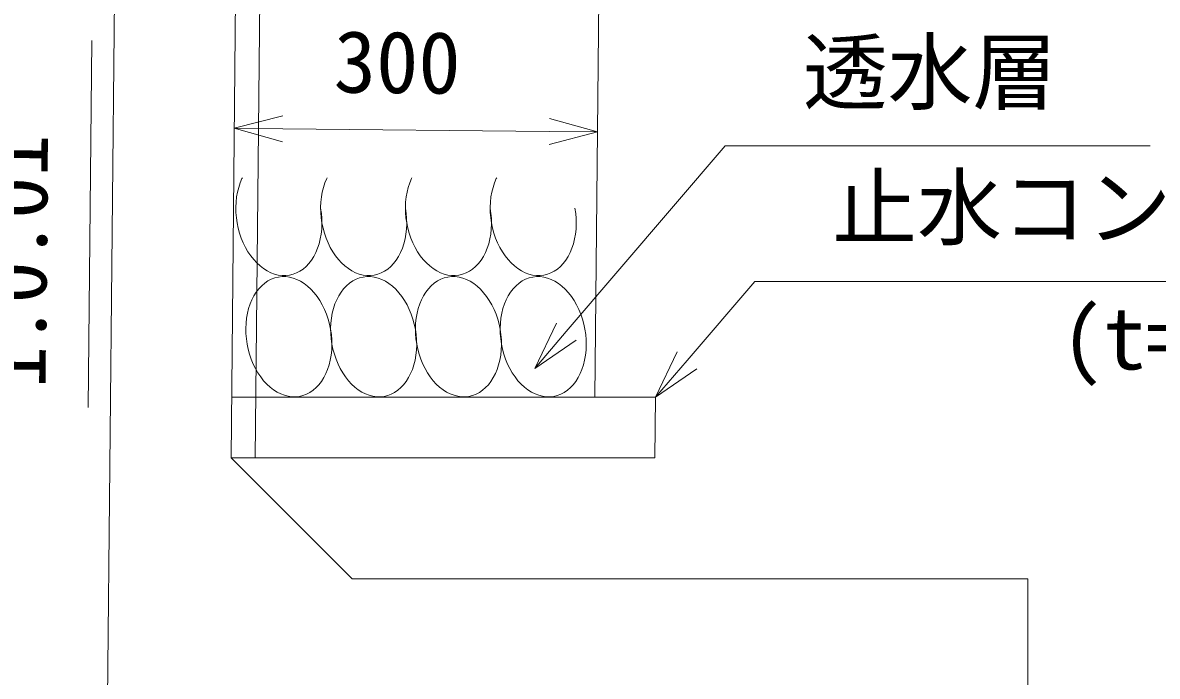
# Model space of a CAD drawing. Units: millimetres, scale not verified. Extents: x 748 to 253048, y 13754 to 73154.
# Drawn here: x 15805 to 20489, y 59615 to 62312 of the extents above; entities that cross this region are included whole.
import ezdxf
from ezdxf.enums import TextEntityAlignment as Align

# ---------------------------------------------------------------- set-up
doc = ezdxf.new("R2010")
doc.units = ezdxf.units.MM
doc.header["$LTSCALE"] = 300
for name, color, linetype, lineweight in [('0_2', 1, 'Continuous', 18), ('D-DCR', 7, 'Continuous', 18), ('D-STR', 1, 'Continuous', 18), ('D-STR-DIM', 7, 'Continuous', 18), ('D-STR-HTXT', 7, 'Continuous', 18)]:
    doc.layers.add(name, color=color, linetype=linetype, lineweight=lineweight)
doc.styles.add('ＭＳ ゴシック', font='')
doc.styles.get('ＭＳ ゴシック').set_extended_font_data('MS Gothic')

msp = doc.modelspace()

# ---------------------------------------------------------------- linework, layer by layer
at = {"layer": '0_2'}
for p, q in [((16678.9, 61876.4), (16879.4, 61928)), ((16878.4, 61820.8), (16678.9, 61876.4)), ((16678.9, 61876.4), (16878.9, 61874.4)), ((17979.4, 61917), (18178.8, 61861.4)), ((18178.8, 61861.4), (17978.3, 61809.8)), ((18178.8, 61861.4), (17978.9, 61863.4)), ((17919.1, 60885.7), (18008.5, 61072.4)), ((17919.1, 60885.7), (18049.2, 61037.5)), ((18089.9, 61002.6), (17919.1, 60885.7)), ((18417.9, 60766.7), (18507.4, 60953.4)), ((18417.9, 60766.7), (18548.1, 60918.6)), ((18588.8, 60883.7), (18417.9, 60766.7))]:
    msp.add_line(p, q, dxfattribs=at)
at = {"layer": 'D-DCR'}
for p, q in [((16703, 61651.5), (16696.9, 61632.9)), ((16710.4, 61669.2), (16703, 61651.5)), ((16712.2, 61672.7), (16710.4, 61669.2)), ((17053, 61651.5), (17046.9, 61632.9)), ((17060.4, 61669.2), (17053, 61651.5)), ((17062.2, 61672.7), (17060.4, 61669.2)), ((17403, 61651.5), (17396.9, 61632.9)), ((17410.4, 61669.2), (17403, 61651.5)), ((17412.2, 61672.7), (17410.4, 61669.2)), ((17753, 61651.5), (17746.9, 61632.9)), ((17760.4, 61669.2), (17753, 61651.5)), ((17762.2, 61672.7), (17760.4, 61669.2)), ((16692, 61613.3), (16688.4, 61593.1)), ((16696.9, 61632.9), (16692, 61613.3)), ((17042, 61613.3), (17038.4, 61593.1)), ((17046.9, 61632.9), (17042, 61613.3)), ((17392, 61613.3), (17388.4, 61593.1)), ((17396.9, 61632.9), (17392, 61613.3)), ((17742, 61613.3), (17738.4, 61593.1)), ((17746.9, 61632.9), (17742, 61613.3)), ((16686.2, 61572.2), (16685.3, 61550.9)), ((16685.3, 61550.9), (16685.7, 61529.4)), ((16688.4, 61593.1), (16686.2, 61572.2)), ((17036.2, 61572.2), (17035.3, 61550.9)), ((17035.3, 61550.9), (17035.7, 61529.4)), ((17038.4, 61593.1), (17036.2, 61572.2)), ((17386.2, 61572.2), (17385.3, 61550.9)), ((17385.3, 61550.9), (17385.7, 61529.4)), ((17388.4, 61593.1), (17386.2, 61572.2)), ((17736.2, 61572.2), (17735.3, 61550.9)), ((17735.3, 61550.9), (17735.7, 61529.4)), ((17738.4, 61593.1), (17736.2, 61572.2)), ((16685.7, 61529.4), (16687.5, 61507.7)), ((16687.5, 61507.7), (16690.6, 61486.2)), ((17038.4, 61525.4), (17035.3, 61546.9)), ((17035.7, 61529.4), (17037.5, 61507.7)), ((17037.5, 61507.7), (17040.6, 61486.2)), ((17040.2, 61503.7), (17038.4, 61525.4)), ((17040.7, 61482.2), (17040.2, 61503.7)), ((17388.4, 61525.4), (17385.3, 61546.9)), ((17385.7, 61529.4), (17387.5, 61507.7)), ((17387.5, 61507.7), (17390.6, 61486.2)), ((17390.2, 61503.7), (17388.4, 61525.4)), ((17390.7, 61482.2), (17390.2, 61503.7)), ((17738.4, 61525.4), (17735.3, 61546.9)), ((17735.7, 61529.4), (17737.5, 61507.7)), ((17737.5, 61507.7), (17740.6, 61486.2)), ((17740.2, 61503.7), (17738.4, 61525.4)), ((17740.7, 61482.2), (17740.2, 61503.7)), ((18088.4, 61525.4), (18085.3, 61546.9)), ((18090.2, 61503.7), (18088.4, 61525.4)), ((18090.7, 61482.2), (18090.2, 61503.7)), ((16690.6, 61486.2), (16695.1, 61464.8)), ((16695.1, 61464.8), (16700.8, 61443.9)), ((17037.5, 61440.1), (17039.8, 61460.9)), ((17039.8, 61460.9), (17040.7, 61482.2)), ((17040.6, 61486.2), (17045.1, 61464.8)), ((17045.1, 61464.8), (17050.8, 61443.9)), ((17387.5, 61440.1), (17389.8, 61460.9)), ((17389.8, 61460.9), (17390.7, 61482.2)), ((17390.6, 61486.2), (17395.1, 61464.8)), ((17395.1, 61464.8), (17400.8, 61443.9)), ((17737.5, 61440.1), (17739.8, 61460.9)), ((17739.8, 61460.9), (17740.7, 61482.2)), ((17740.6, 61486.2), (17745.1, 61464.8)), ((17745.1, 61464.8), (17750.8, 61443.9)), ((18087.5, 61440.1), (18089.8, 61460.9)), ((18089.8, 61460.9), (18090.7, 61482.2)), ((16700.8, 61443.9), (16707.7, 61423.5)), ((16707.7, 61423.5), (16715.9, 61403.8)), ((17029, 61400.2), (17033.9, 61419.8)), ((17033.9, 61419.8), (17037.5, 61440.1)), ((17050.8, 61443.9), (17057.7, 61423.5)), ((17057.7, 61423.5), (17065.9, 61403.8)), ((17379, 61400.2), (17383.9, 61419.8)), ((17383.9, 61419.8), (17387.5, 61440.1)), ((17400.8, 61443.9), (17407.7, 61423.5)), ((17407.7, 61423.5), (17415.9, 61403.8)), ((17729, 61400.2), (17733.9, 61419.8)), ((17733.9, 61419.8), (17737.5, 61440.1)), ((17750.8, 61443.9), (17757.7, 61423.5)), ((17757.7, 61423.5), (17765.9, 61403.8)), ((18079, 61400.2), (18083.9, 61419.8)), ((18083.9, 61419.8), (18087.5, 61440.1)), ((16715.9, 61403.8), (16725.1, 61385)), ((16725.1, 61385), (16735.4, 61367.1)), ((16735.4, 61367.1), (16746.7, 61350.5)), ((17007, 61347.5), (17015.5, 61364)), ((17015.5, 61364), (17022.9, 61381.6)), ((17022.9, 61381.6), (17029, 61400.2)), ((17065.9, 61403.8), (17075.1, 61385)), ((17075.1, 61385), (17085.4, 61367.1)), ((17085.4, 61367.1), (17096.7, 61350.5)), ((17357, 61347.5), (17365.5, 61364)), ((17365.5, 61364), (17372.9, 61381.6)), ((17372.9, 61381.6), (17379, 61400.2)), ((17415.9, 61403.8), (17425.1, 61385)), ((17425.1, 61385), (17435.4, 61367.1)), ((17435.4, 61367.1), (17446.7, 61350.5)), ((17707, 61347.5), (17715.5, 61364)), ((17715.5, 61364), (17722.9, 61381.6)), ((17722.9, 61381.6), (17729, 61400.2)), ((17765.9, 61403.8), (17775.1, 61385)), ((17775.1, 61385), (17785.4, 61367.1)), ((17785.4, 61367.1), (17796.7, 61350.5)), ((18057, 61347.5), (18065.5, 61364)), ((18065.5, 61364), (18072.9, 61381.6)), ((18072.9, 61381.6), (18079, 61400.2)), ((16746.7, 61350.5), (16758.9, 61335)), ((16758.9, 61335), (16771.8, 61321)), ((16771.8, 61321), (16785.4, 61308.4)), ((16975.1, 61306.3), (16986.7, 61318.5)), ((16986.7, 61318.5), (16997.4, 61332.3)), ((16997.4, 61332.3), (17007, 61347.5)), ((17096.7, 61350.5), (17108.9, 61335)), ((17108.9, 61335), (17121.8, 61321)), ((17121.8, 61321), (17135.4, 61308.4)), ((17325.1, 61306.3), (17336.7, 61318.5)), ((17336.7, 61318.5), (17347.4, 61332.3)), ((17347.4, 61332.3), (17357, 61347.5)), ((17446.7, 61350.5), (17458.9, 61335)), ((17458.9, 61335), (17471.8, 61321)), ((17471.8, 61321), (17485.4, 61308.4)), ((17675.1, 61306.3), (17686.7, 61318.5)), ((17686.7, 61318.5), (17697.4, 61332.3)), ((17697.4, 61332.3), (17707, 61347.5)), ((17796.7, 61350.5), (17808.9, 61335)), ((17808.9, 61335), (17821.8, 61321)), ((17821.8, 61321), (17835.4, 61308.4)), ((18025.1, 61306.3), (18036.7, 61318.5)), ((18036.7, 61318.5), (18047.4, 61332.3)), ((18047.4, 61332.3), (18057, 61347.5)), ((16785.4, 61308.4), (16799.7, 61297.5)), ((16799.7, 61297.5), (16814.4, 61288.1)), ((16814.4, 61288.1), (16829.5, 61280.6)), ((16829.5, 61280.6), (16844.8, 61274.8)), ((16844.8, 61274.8), (16860.3, 61270.9)), ((16860.3, 61270.9), (16875.8, 61268.8)), ((16875.8, 61268.8), (16891.2, 61268.6)), ((16891.2, 61268.6), (16906.4, 61270.4)), ((16906.4, 61270.4), (16921.2, 61273.9)), ((16921.2, 61273.9), (16935.6, 61279.4)), ((16935.6, 61279.4), (16949.5, 61286.6)), ((16949.5, 61286.6), (16962.7, 61295.6)), ((16962.7, 61295.6), (16975.1, 61306.3)), ((17135.4, 61308.4), (17149.7, 61297.5)), ((17149.7, 61297.5), (17164.4, 61288.1)), ((17164.4, 61288.1), (17179.5, 61280.6)), ((17179.5, 61280.6), (17194.8, 61274.8)), ((17194.8, 61274.8), (17210.3, 61270.9)), ((17210.3, 61270.9), (17225.8, 61268.8)), ((17225.8, 61268.8), (17241.2, 61268.6)), ((17241.2, 61268.6), (17256.4, 61270.4)), ((17256.4, 61270.4), (17271.2, 61273.9)), ((17271.2, 61273.9), (17285.6, 61279.4)), ((17285.6, 61279.4), (17299.5, 61286.6)), ((17299.5, 61286.6), (17312.7, 61295.6)), ((17312.7, 61295.6), (17325.1, 61306.3)), ((17485.4, 61308.4), (17499.7, 61297.5)), ((17499.7, 61297.5), (17514.4, 61288.1)), ((17514.4, 61288.1), (17529.5, 61280.6)), ((17529.5, 61280.6), (17544.8, 61274.8)), ((17544.8, 61274.8), (17560.3, 61270.9)), ((17560.3, 61270.9), (17575.8, 61268.8)), ((17575.8, 61268.8), (17591.2, 61268.6)), ((17591.2, 61268.6), (17606.4, 61270.4)), ((17606.4, 61270.4), (17621.2, 61273.9)), ((17621.2, 61273.9), (17635.6, 61279.4)), ((17635.6, 61279.4), (17649.5, 61286.6)), ((17649.5, 61286.6), (17662.7, 61295.6)), ((17662.7, 61295.6), (17675.1, 61306.3)), ((17835.4, 61308.4), (17849.7, 61297.5)), ((17849.7, 61297.5), (17864.4, 61288.1)), ((17864.4, 61288.1), (17879.5, 61280.6)), ((17879.5, 61280.6), (17894.8, 61274.8)), ((17894.8, 61274.8), (17910.3, 61270.9)), ((17910.3, 61270.9), (17925.8, 61268.8)), ((17925.8, 61268.8), (17941.2, 61268.6)), ((17941.2, 61268.6), (17956.4, 61270.4)), ((17956.4, 61270.4), (17971.2, 61273.9)), ((17971.2, 61273.9), (17985.6, 61279.4)), ((17985.6, 61279.4), (17999.5, 61286.6)), ((17999.5, 61286.6), (18012.7, 61295.6)), ((18012.7, 61295.6), (18025.1, 61306.3)), ((16791.9, 61226.9), (16780.3, 61214.6)), ((16804.4, 61237.5), (16791.9, 61226.9)), ((16817.6, 61246.5), (16804.4, 61237.5)), ((16831.4, 61253.7), (16817.6, 61246.5)), ((16845.8, 61259.2), (16831.4, 61253.7)), ((16860.7, 61262.8), (16845.8, 61259.2)), ((16875.9, 61264.5), (16860.7, 61262.8)), ((16891.3, 61264.3), (16875.9, 61264.5)), ((16906.8, 61262.2), (16891.3, 61264.3)), ((16922.2, 61258.3), (16906.8, 61262.2)), ((16937.6, 61252.5), (16922.2, 61258.3)), ((16952.7, 61245), (16937.6, 61252.5)), ((16967.4, 61235.7), (16952.7, 61245)), ((16981.6, 61224.7), (16967.4, 61235.7)), ((16995.3, 61212.1), (16981.6, 61224.7)), ((17141.9, 61226.9), (17130.3, 61214.6)), ((17154.4, 61237.5), (17141.9, 61226.9)), ((17167.6, 61246.5), (17154.4, 61237.5)), ((17181.4, 61253.7), (17167.6, 61246.5)), ((17195.8, 61259.2), (17181.4, 61253.7)), ((17210.7, 61262.8), (17195.8, 61259.2)), ((17225.9, 61264.5), (17210.7, 61262.8)), ((17241.3, 61264.3), (17225.9, 61264.5)), ((17256.8, 61262.2), (17241.3, 61264.3)), ((17272.2, 61258.3), (17256.8, 61262.2)), ((17287.6, 61252.5), (17272.2, 61258.3)), ((17302.7, 61245), (17287.6, 61252.5)), ((17317.4, 61235.7), (17302.7, 61245)), ((17331.6, 61224.7), (17317.4, 61235.7)), ((17345.3, 61212.1), (17331.6, 61224.7)), ((17491.9, 61226.9), (17480.3, 61214.6)), ((17504.4, 61237.5), (17491.9, 61226.9)), ((17517.6, 61246.5), (17504.4, 61237.5)), ((17531.4, 61253.7), (17517.6, 61246.5)), ((17545.8, 61259.2), (17531.4, 61253.7)), ((17560.7, 61262.8), (17545.8, 61259.2)), ((17575.9, 61264.5), (17560.7, 61262.8)), ((17591.3, 61264.3), (17575.9, 61264.5)), ((17606.8, 61262.2), (17591.3, 61264.3)), ((17622.2, 61258.3), (17606.8, 61262.2)), ((17637.6, 61252.5), (17622.2, 61258.3)), ((17652.7, 61245), (17637.6, 61252.5)), ((17667.4, 61235.7), (17652.7, 61245)), ((17681.6, 61224.7), (17667.4, 61235.7)), ((17695.3, 61212.1), (17681.6, 61224.7)), ((17841.9, 61226.9), (17830.3, 61214.6)), ((17854.4, 61237.5), (17841.9, 61226.9)), ((17867.6, 61246.5), (17854.4, 61237.5)), ((17881.4, 61253.7), (17867.6, 61246.5)), ((17895.8, 61259.2), (17881.4, 61253.7)), ((17910.7, 61262.8), (17895.8, 61259.2)), ((17925.9, 61264.5), (17910.7, 61262.8)), ((17941.3, 61264.3), (17925.9, 61264.5)), ((17956.8, 61262.2), (17941.3, 61264.3)), ((17972.2, 61258.3), (17956.8, 61262.2)), ((17987.6, 61252.5), (17972.2, 61258.3)), ((18002.7, 61245), (17987.6, 61252.5)), ((18017.4, 61235.7), (18002.7, 61245)), ((18031.6, 61224.7), (18017.4, 61235.7)), ((18045.3, 61212.1), (18031.6, 61224.7)), ((16760.1, 61185.6), (16751.5, 61169.2)), ((16769.7, 61200.8), (16760.1, 61185.6)), ((16780.3, 61214.6), (16769.7, 61200.8)), ((17008.2, 61198.1), (16995.3, 61212.1)), ((17020.4, 61182.7), (17008.2, 61198.1)), ((17031.6, 61166), (17020.4, 61182.7)), ((17110.1, 61185.6), (17101.5, 61169.2)), ((17119.7, 61200.8), (17110.1, 61185.6)), ((17130.3, 61214.6), (17119.7, 61200.8)), ((17358.2, 61198.1), (17345.3, 61212.1)), ((17370.4, 61182.7), (17358.2, 61198.1)), ((17381.6, 61166), (17370.4, 61182.7)), ((17460.1, 61185.6), (17451.5, 61169.2)), ((17469.7, 61200.8), (17460.1, 61185.6)), ((17480.3, 61214.6), (17469.7, 61200.8)), ((17708.2, 61198.1), (17695.3, 61212.1)), ((17720.4, 61182.7), (17708.2, 61198.1)), ((17731.6, 61166), (17720.4, 61182.7)), ((17810.1, 61185.6), (17801.5, 61169.2)), ((17819.7, 61200.8), (17810.1, 61185.6)), ((17830.3, 61214.6), (17819.7, 61200.8)), ((18058.2, 61198.1), (18045.3, 61212.1)), ((18070.4, 61182.7), (18058.2, 61198.1)), ((18081.6, 61166), (18070.4, 61182.7)), ((16738, 61132.9), (16733.1, 61113.3)), ((16744.2, 61151.5), (16738, 61132.9)), ((16751.5, 61169.2), (16744.2, 61151.5)), ((17041.9, 61148.1), (17031.6, 61166)), ((17051.2, 61129.3), (17041.9, 61148.1)), ((17059.3, 61109.6), (17051.2, 61129.3)), ((17088, 61132.9), (17083.1, 61113.3)), ((17094.2, 61151.5), (17088, 61132.9)), ((17101.5, 61169.2), (17094.2, 61151.5)), ((17391.9, 61148.1), (17381.6, 61166)), ((17401.2, 61129.3), (17391.9, 61148.1)), ((17409.3, 61109.6), (17401.2, 61129.3)), ((17438, 61132.9), (17433.1, 61113.3)), ((17444.2, 61151.5), (17438, 61132.9)), ((17451.5, 61169.2), (17444.2, 61151.5)), ((17741.9, 61148.1), (17731.6, 61166)), ((17751.2, 61129.3), (17741.9, 61148.1)), ((17759.3, 61109.6), (17751.2, 61129.3)), ((17788, 61132.9), (17783.1, 61113.3)), ((17794.2, 61151.5), (17788, 61132.9)), ((17801.5, 61169.2), (17794.2, 61151.5)), ((18091.9, 61148.1), (18081.6, 61166)), ((18101.2, 61129.3), (18091.9, 61148.1)), ((18109.3, 61109.6), (18101.2, 61129.3)), ((16729.6, 61093.1), (16727.3, 61072.2)), ((16733.1, 61113.3), (16729.6, 61093.1)), ((17066.3, 61089.2), (17059.3, 61109.6)), ((17072, 61068.3), (17066.3, 61089.2)), ((17079.6, 61093.1), (17077.3, 61072.2)), ((17083.1, 61113.3), (17079.6, 61093.1)), ((17416.3, 61089.2), (17409.3, 61109.6)), ((17422, 61068.3), (17416.3, 61089.2)), ((17429.6, 61093.1), (17427.3, 61072.2)), ((17433.1, 61113.3), (17429.6, 61093.1)), ((17766.3, 61089.2), (17759.3, 61109.6)), ((17772, 61068.3), (17766.3, 61089.2)), ((17779.6, 61093.1), (17777.3, 61072.2)), ((17783.1, 61113.3), (17779.6, 61093.1)), ((18116.3, 61089.2), (18109.3, 61109.6)), ((18122, 61068.3), (18116.3, 61089.2)), ((16727.3, 61072.2), (16726.4, 61050.9)), ((16726.4, 61050.9), (16726.8, 61029.4)), ((17076.4, 61046.9), (17072, 61068.3)), ((17077.3, 61072.2), (17076.4, 61050.9)), ((17076.4, 61050.9), (17076.8, 61029.4)), ((17079.6, 61025.4), (17076.4, 61046.9)), ((17426.4, 61046.9), (17422, 61068.3)), ((17427.3, 61072.2), (17426.4, 61050.9)), ((17426.4, 61050.9), (17426.8, 61029.4)), ((17429.6, 61025.4), (17426.4, 61046.9)), ((17776.4, 61046.9), (17772, 61068.3)), ((17777.3, 61072.2), (17776.4, 61050.9)), ((17776.4, 61050.9), (17776.8, 61029.4)), ((17779.6, 61025.4), (17776.4, 61046.9)), ((18126.4, 61046.9), (18122, 61068.3)), ((18129.6, 61025.4), (18126.4, 61046.9)), ((16726.8, 61029.4), (16728.6, 61007.7)), ((16728.6, 61007.7), (16731.8, 60986.2)), ((16731.8, 60986.2), (16736.2, 60964.8)), ((17076.8, 61029.4), (17078.6, 61007.7)), ((17078.6, 61007.7), (17081.8, 60986.2)), ((17081.4, 61003.7), (17079.6, 61025.4)), ((17081.8, 60982.2), (17081.4, 61003.7)), ((17081.8, 60986.2), (17086.2, 60964.8)), ((17426.8, 61029.4), (17428.6, 61007.7)), ((17428.6, 61007.7), (17431.8, 60986.2)), ((17431.4, 61003.7), (17429.6, 61025.4)), ((17431.8, 60982.2), (17431.4, 61003.7)), ((17431.8, 60986.2), (17436.2, 60964.8)), ((17776.8, 61029.4), (17778.6, 61007.7)), ((17778.6, 61007.7), (17781.8, 60986.2)), ((17781.4, 61003.7), (17779.6, 61025.4)), ((17781.8, 60982.2), (17781.4, 61003.7)), ((17781.8, 60986.2), (17786.2, 60964.8)), ((18131.4, 61003.7), (18129.6, 61025.4)), ((18131.8, 60982.2), (18131.4, 61003.7)), ((16736.2, 60964.8), (16741.9, 60943.9)), ((16741.9, 60943.9), (16748.9, 60923.5)), ((17075.1, 60919.8), (17078.6, 60940.1)), ((17078.6, 60940.1), (17080.9, 60960.9)), ((17080.9, 60960.9), (17081.8, 60982.2)), ((17086.2, 60964.8), (17091.9, 60943.9)), ((17091.9, 60943.9), (17098.9, 60923.5)), ((17425.1, 60919.8), (17428.6, 60940.1)), ((17428.6, 60940.1), (17430.9, 60960.9)), ((17430.9, 60960.9), (17431.8, 60982.2)), ((17436.2, 60964.8), (17441.9, 60943.9)), ((17441.9, 60943.9), (17448.9, 60923.5)), ((17775.1, 60919.8), (17778.6, 60940.1)), ((17778.6, 60940.1), (17780.9, 60960.9)), ((17780.9, 60960.9), (17781.8, 60982.2)), ((17786.2, 60964.8), (17791.9, 60943.9)), ((17791.9, 60943.9), (17798.9, 60923.5)), ((18125.1, 60919.8), (18128.6, 60940.1)), ((18128.6, 60940.1), (18130.9, 60960.9)), ((18130.9, 60960.9), (18131.8, 60982.2)), ((16748.9, 60923.5), (16757, 60903.8)), ((16757, 60903.8), (16766.3, 60885)), ((17064, 60881.6), (17070.2, 60900.2)), ((17070.2, 60900.2), (17075.1, 60919.8)), ((17098.9, 60923.5), (17107, 60903.8)), ((17107, 60903.8), (17116.3, 60885)), ((17414, 60881.6), (17420.2, 60900.2)), ((17420.2, 60900.2), (17425.1, 60919.8)), ((17448.9, 60923.5), (17457, 60903.8)), ((17457, 60903.8), (17466.3, 60885)), ((17764, 60881.6), (17770.2, 60900.2)), ((17770.2, 60900.2), (17775.1, 60919.8)), ((17798.9, 60923.5), (17807, 60903.8)), ((17807, 60903.8), (17816.3, 60885)), ((18114, 60881.6), (18120.2, 60900.2)), ((18120.2, 60900.2), (18125.1, 60919.8)), ((16766.3, 60885), (16776.6, 60867.1)), ((16776.6, 60867.1), (16787.8, 60850.5)), ((16787.8, 60850.5), (16800, 60835)), ((17038.5, 60832.3), (17048.1, 60847.5)), ((17048.1, 60847.5), (17056.7, 60864)), ((17056.7, 60864), (17064, 60881.6)), ((17116.3, 60885), (17126.6, 60867.1)), ((17126.6, 60867.1), (17137.8, 60850.5)), ((17137.8, 60850.5), (17150, 60835)), ((17388.5, 60832.3), (17398.1, 60847.5)), ((17398.1, 60847.5), (17406.7, 60864)), ((17406.7, 60864), (17414, 60881.6)), ((17466.3, 60885), (17476.6, 60867.1)), ((17476.6, 60867.1), (17487.8, 60850.5)), ((17487.8, 60850.5), (17500, 60835)), ((17738.5, 60832.3), (17748.1, 60847.5)), ((17748.1, 60847.5), (17756.7, 60864)), ((17756.7, 60864), (17764, 60881.6)), ((17816.3, 60885), (17826.6, 60867.1)), ((17826.6, 60867.1), (17837.8, 60850.5)), ((17837.8, 60850.5), (17850, 60835)), ((18088.5, 60832.3), (18098.1, 60847.5)), ((18098.1, 60847.5), (18106.7, 60864)), ((18106.7, 60864), (18114, 60881.6)), ((16800, 60835), (16812.9, 60821)), ((16812.9, 60821), (16826.6, 60808.4)), ((16826.6, 60808.4), (16840.8, 60797.5)), ((17003.8, 60795.6), (17016.3, 60806.3)), ((17016.3, 60806.3), (17027.9, 60818.5)), ((17027.9, 60818.5), (17038.5, 60832.3)), ((17150, 60835), (17162.9, 60821)), ((17162.9, 60821), (17176.6, 60808.4)), ((17176.6, 60808.4), (17190.8, 60797.5)), ((17353.8, 60795.6), (17366.3, 60806.3)), ((17366.3, 60806.3), (17377.9, 60818.5)), ((17377.9, 60818.5), (17388.5, 60832.3)), ((17500, 60835), (17512.9, 60821)), ((17512.9, 60821), (17526.6, 60808.4)), ((17526.6, 60808.4), (17540.8, 60797.5)), ((17703.8, 60795.6), (17716.3, 60806.3)), ((17716.3, 60806.3), (17727.9, 60818.5)), ((17727.9, 60818.5), (17738.5, 60832.3)), ((17850, 60835), (17862.9, 60821)), ((17862.9, 60821), (17876.6, 60808.4)), ((17876.6, 60808.4), (17890.8, 60797.5)), ((18053.8, 60795.6), (18066.3, 60806.3)), ((18066.3, 60806.3), (18077.9, 60818.5)), ((18077.9, 60818.5), (18088.5, 60832.3)), ((16840.8, 60797.5), (16855.5, 60788.1)), ((16855.5, 60788.1), (16870.6, 60780.6)), ((16870.6, 60780.6), (16885.9, 60774.8)), ((16885.9, 60774.8), (16901.4, 60770.9)), ((16901.4, 60770.9), (16916.9, 60768.8)), ((16916.9, 60768.8), (16932.3, 60768.6)), ((16932.3, 60768.6), (16947.5, 60770.4)), ((16947.5, 60770.4), (16962.4, 60773.9)), ((16962.4, 60773.9), (16976.8, 60779.4)), ((16976.8, 60779.4), (16990.6, 60786.6)), ((16990.6, 60786.6), (17003.8, 60795.6)), ((17190.8, 60797.5), (17205.5, 60788.1)), ((17205.5, 60788.1), (17220.6, 60780.6)), ((17220.6, 60780.6), (17235.9, 60774.8)), ((17235.9, 60774.8), (17251.4, 60770.9)), ((17251.4, 60770.9), (17266.9, 60768.8)), ((17266.9, 60768.8), (17282.3, 60768.6)), ((17282.3, 60768.6), (17297.5, 60770.4)), ((17297.5, 60770.4), (17312.4, 60773.9)), ((17312.4, 60773.9), (17326.8, 60779.4)), ((17326.8, 60779.4), (17340.6, 60786.6)), ((17340.6, 60786.6), (17353.8, 60795.6)), ((17540.8, 60797.5), (17555.5, 60788.1)), ((17555.5, 60788.1), (17570.6, 60780.6)), ((17570.6, 60780.6), (17585.9, 60774.8)), ((17585.9, 60774.8), (17601.4, 60770.9)), ((17601.4, 60770.9), (17616.9, 60768.8)), ((17616.9, 60768.8), (17632.3, 60768.6)), ((17632.3, 60768.6), (17647.5, 60770.4)), ((17647.5, 60770.4), (17662.4, 60773.9)), ((17662.4, 60773.9), (17676.8, 60779.4)), ((17676.8, 60779.4), (17690.6, 60786.6)), ((17690.6, 60786.6), (17703.8, 60795.6)), ((17890.8, 60797.5), (17905.5, 60788.1)), ((17905.5, 60788.1), (17920.6, 60780.6)), ((17920.6, 60780.6), (17935.9, 60774.8)), ((17935.9, 60774.8), (17951.4, 60770.9)), ((17951.4, 60770.9), (17966.9, 60768.8)), ((17966.9, 60768.8), (17982.3, 60768.6)), ((17982.3, 60768.6), (17997.5, 60770.4)), ((17997.5, 60770.4), (18012.4, 60773.9)), ((18012.4, 60773.9), (18026.8, 60779.4)), ((18026.8, 60779.4), (18040.6, 60786.6)), ((18040.6, 60786.6), (18053.8, 60795.6))]:
    msp.add_line(p, q, dxfattribs=at)
at = {"layer": 'D-STR'}
for p, q in [((16155.3, 59516.7), (16205.3, 64516.7)), ((16693.6, 63341.7), (16665.3, 60516.7)), ((16793.6, 63341.7), (16765.3, 60516.7)), ((18193.7, 63341.7), (18167.9, 60766.7)), ((18417.9, 60766.7), (16667.8, 60766.7)), ((18417.9, 60766.7), (18415.4, 60516.7)), ((16665.3, 60516.7), (17165.3, 60016.7)), ((18415.4, 60516.7), (16665.3, 60516.7)), ((17165.3, 60016.7), (19955.3, 60016.7)), ((19955.3, 60016.7), (19955.3, 59516.7))]:
    msp.add_line(p, q, dxfattribs=at)
at = {"layer": 'D-STR-DIM'}
msp.add_line((16878.9, 61874.4), (17978.9, 61863.4), dxfattribs=at)
at = {"layer": 'D-STR-HTXT'}
for p, q in [((16075.5, 60724.4), (16090.7, 62238.7)), ((18049.2, 61037.5), (18705.8, 61803.6)), ((18705.8, 61803.6), (20460, 61803.6)), ((18548.1, 60918.6), (18827.6, 61244.7)), ((18827.6, 61244.7), (22875.1, 61244.7))]:
    msp.add_line(p, q, dxfattribs=at)

# ---------------------------------------------------------------- texts
at = {"layer": 'D-STR-DIM', "color": 1, "style": 'ＭＳ ゴシック'}
msp.add_text('300', height=256.6, rotation=359.427, dxfattribs=at).set_placement((17087.6, 61947.3), align=Align.BOTTOM_LEFT)
at = {"layer": 'D-STR-HTXT', "color": 1, "style": 'ＭＳ ゴシック'}
for s, p in [('透水層', (19025.8, 61903.6)), ('止水コンクリート', (19147.6, 61344.7)), ('(t=50)', (20092.3, 60804.6))]:
    msp.add_text(s, height=256.6, dxfattribs=at).set_placement(p, align=Align.BOTTOM_LEFT)
msp.add_text('1:0.01', height=256.6, rotation=89.427, dxfattribs=at).set_placement((15976.3, 60802.2), align=Align.BOTTOM_LEFT)

doc.saveas('drawing.dxf')
